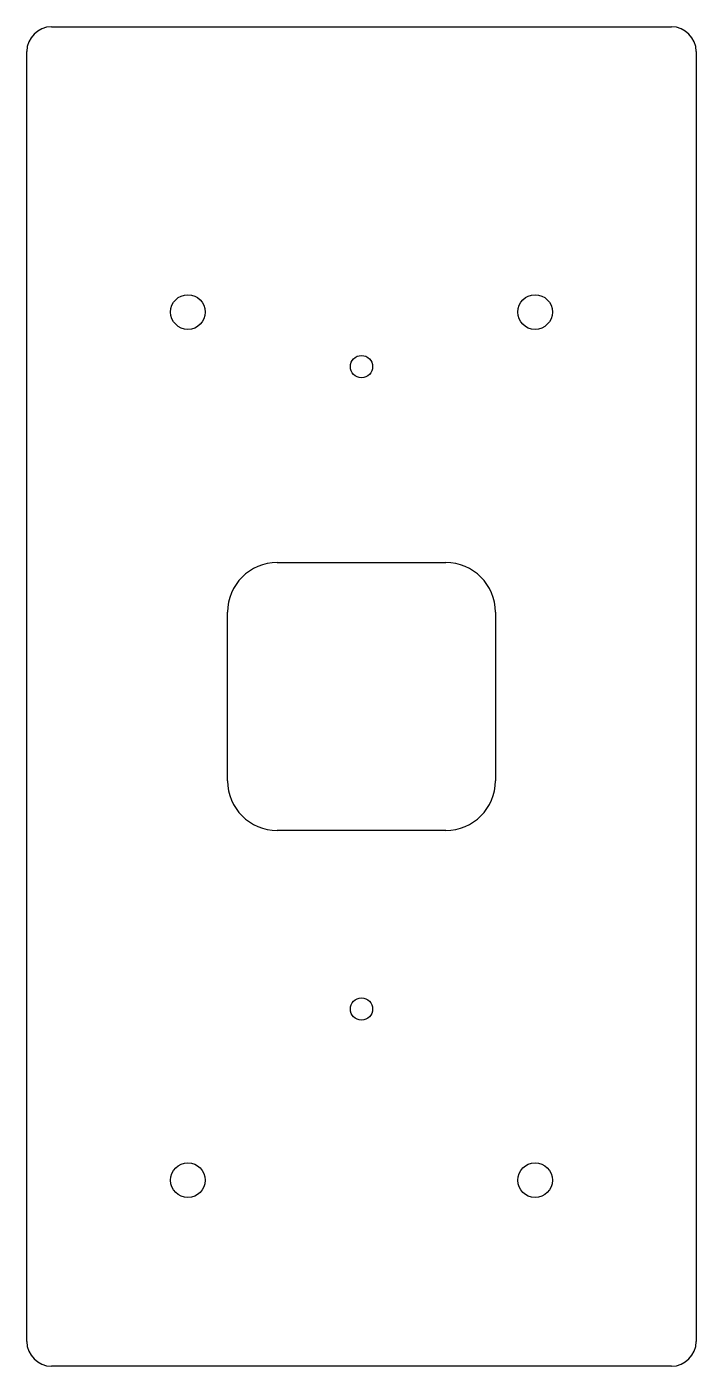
# Model space of a CAD drawing. Header units: millimetres. Extents: x -68 to 68, y -135 to 135.
import ezdxf

# ---------------------------------------------------------------- set-up
doc = ezdxf.new("R2010")
doc.units = ezdxf.units.MM
doc.layers.add('Body', color=7, linetype='CONTINUOUS')

msp = doc.modelspace()

# ---------------------------------------------------------------- linework, layer by layer
at = {"layer": 'Body'}
for p, q in [((-62.5, 135), (-62.5, 135, 1.5)), ((-62.5, 135), (62.5, 135)), ((-62.5, 135, 1.5), (62.5, 135, 1.5)), ((-62.5, 135), (-62.5, 135, 1.5)), ((-62.5, 135), (62.5, 135)), ((-62.5, 135, 1.5), (62.5, 135, 1.5)), ((62.5, 135), (62.5, 135, 1.5)), ((62.5, 135), (62.5, 135, 1.5)), ((-67.5, 130), (-67.5, 130, 1.5)), ((-67.5, -130), (-67.5, 130)), ((-67.5, -130, 1.5), (-67.5, 130, 1.5)), ((-67.5, 130), (-67.5, 130, 1.5)), ((-67.5, -130), (-67.5, 130)), ((-67.5, -130, 1.5), (-67.5, 130, 1.5)), ((67.5, 130), (67.5, 130, 1.5)), ((67.5, 130), (67.5, 130, 1.5)), ((67.5, 130), (67.5, -130)), ((67.5, 130, 1.5), (67.5, -130, 1.5)), ((67.5, 130), (67.5, -130)), ((67.5, 130, 1.5), (67.5, -130, 1.5)), ((-31.5, 77.5), (-31.5, 77.5, 1.5)), ((-31.5, 77.5), (-31.5, 77.5, 1.5)), ((38.5, 77.5), (38.5, 77.5, 1.5)), ((38.5, 77.5), (38.5, 77.5, 1.5)), ((2.25, 66.5), (2.25, 66.5, 1.5)), ((2.25, 66.5), (2.25, 66.5, 1.5)), ((-17, 27), (-17, 27, 1.5)), ((-17, 27), (17, 27)), ((-17, 27, 1.5), (17, 27, 1.5)), ((-17, 27), (-17, 27, 1.5)), ((-17, 27), (17, 27)), ((-17, 27, 1.5), (17, 27, 1.5)), ((17, 27), (17, 27, 1.5)), ((17, 27), (17, 27, 1.5)), ((-27, 17), (-27, 17, 1.5)), ((-27, -17), (-27, 17)), ((-27, -17, 1.5), (-27, 17, 1.5)), ((-27, 17), (-27, 17, 1.5)), ((-27, -17), (-27, 17)), ((-27, -17, 1.5), (-27, 17, 1.5)), ((27, 17), (27, 17, 1.5)), ((27, 17), (27, 17, 1.5)), ((27, 17), (27, -17)), ((27, 17, 1.5), (27, -17, 1.5)), ((27, 17), (27, -17)), ((27, 17, 1.5), (27, -17, 1.5)), ((-27, -17), (-27, -17, 1.5)), ((-27, -17), (-27, -17, 1.5)), ((27, -17), (27, -17, 1.5)), ((27, -17), (27, -17, 1.5)), ((-17, -27), (-17, -27, 1.5)), ((17, -27), (-17, -27)), ((17, -27, 1.5), (-17, -27, 1.5)), ((-17, -27), (-17, -27, 1.5)), ((17, -27), (-17, -27)), ((17, -27, 1.5), (-17, -27, 1.5)), ((17, -27), (17, -27, 1.5)), ((17, -27), (17, -27, 1.5)), ((2.25, -63), (2.25, -63, 1.5)), ((2.25, -63), (2.25, -63, 1.5)), ((-31.5, -97.5), (-31.5, -97.5, 1.5)), ((-31.5, -97.5), (-31.5, -97.5, 1.5)), ((38.5, -97.5), (38.5, -97.5, 1.5)), ((38.5, -97.5), (38.5, -97.5, 1.5)), ((-67.5, -130), (-67.5, -130, 1.5)), ((-67.5, -130), (-67.5, -130, 1.5)), ((67.5, -130), (67.5, -130, 1.5)), ((67.5, -130), (67.5, -130, 1.5)), ((-62.5, -135), (-62.5, -135, 1.5)), ((62.5, -135), (-62.5, -135)), ((62.5, -135, 1.5), (-62.5, -135, 1.5)), ((-62.5, -135), (-62.5, -135, 1.5)), ((62.5, -135), (-62.5, -135)), ((62.5, -135, 1.5), (-62.5, -135, 1.5)), ((62.5, -135), (62.5, -135, 1.5)), ((62.5, -135), (62.5, -135, 1.5))]:
    msp.add_line(p, q, dxfattribs=at)
for centre, radius in [((-35, 77.5), 3.5), ((-35, 77.5), 3.5), ((-35, 77.5), 3.5), ((-35, 77.5), 3.5), ((35, 77.5), 3.5), ((35, 77.5), 3.5), ((35, 77.5), 3.5), ((35, 77.5), 3.5), ((0, 66.5), 2.25), ((0, 66.5), 2.25), ((0, 66.5), 2.25), ((0, 66.5), 2.25), ((0, -63), 2.25), ((0, -63), 2.25), ((0, -63), 2.25), ((0, -63), 2.25), ((-35, -97.5), 3.5), ((-35, -97.5), 3.5), ((-35, -97.5), 3.5), ((-35, -97.5), 3.5), ((35, -97.5), 3.5), ((35, -97.5), 3.5), ((35, -97.5), 3.5), ((35, -97.5), 3.5)]:
    msp.add_circle(centre, radius, dxfattribs=at)
for centre, radius, start, end in [((-62.5, 130), 5, 90, 180), ((-62.5, 130, 1.5), 5, 90, 180), ((-62.5, 130), 5, 90, 180), ((-62.5, 130, 1.5), 5, 90, 180), ((62.5, 130), 5, 0, 90), ((62.5, 130, 1.5), 5, 0, 90), ((62.5, 130), 5, 0, 90), ((62.5, 130, 1.5), 5, 0, 90), ((-17, 17), 10, 90, 180), ((-17, 17, 1.5), 10, 90, 180), ((-17, 17), 10, 90, 180), ((-17, 17, 1.5), 10, 90, 180), ((17, 17), 10, 0, 90), ((17, 17, 1.5), 10, 0, 90), ((17, 17), 10, 0, 90), ((17, 17, 1.5), 10, 0, 90), ((-17, -17), 10, 180, -90), ((-17, -17, 1.5), 10, 180, -90), ((-17, -17), 10, 180, -90), ((-17, -17, 1.5), 10, 180, -90), ((17, -17), 10, -90, 0), ((17, -17, 1.5), 10, -90, 0), ((17, -17), 10, -90, 0), ((17, -17, 1.5), 10, -90, 0), ((-62.5, -130), 5, 180, -90), ((-62.5, -130, 1.5), 5, 180, -90), ((-62.5, -130), 5, 180, -90), ((-62.5, -130, 1.5), 5, 180, -90), ((62.5, -130), 5, -90, 0), ((62.5, -130, 1.5), 5, -90, 0), ((62.5, -130), 5, -90, 0), ((62.5, -130, 1.5), 5, -90, 0)]:
    msp.add_arc(centre, radius, start, end, dxfattribs=at)

doc.saveas('drawing.dxf')
